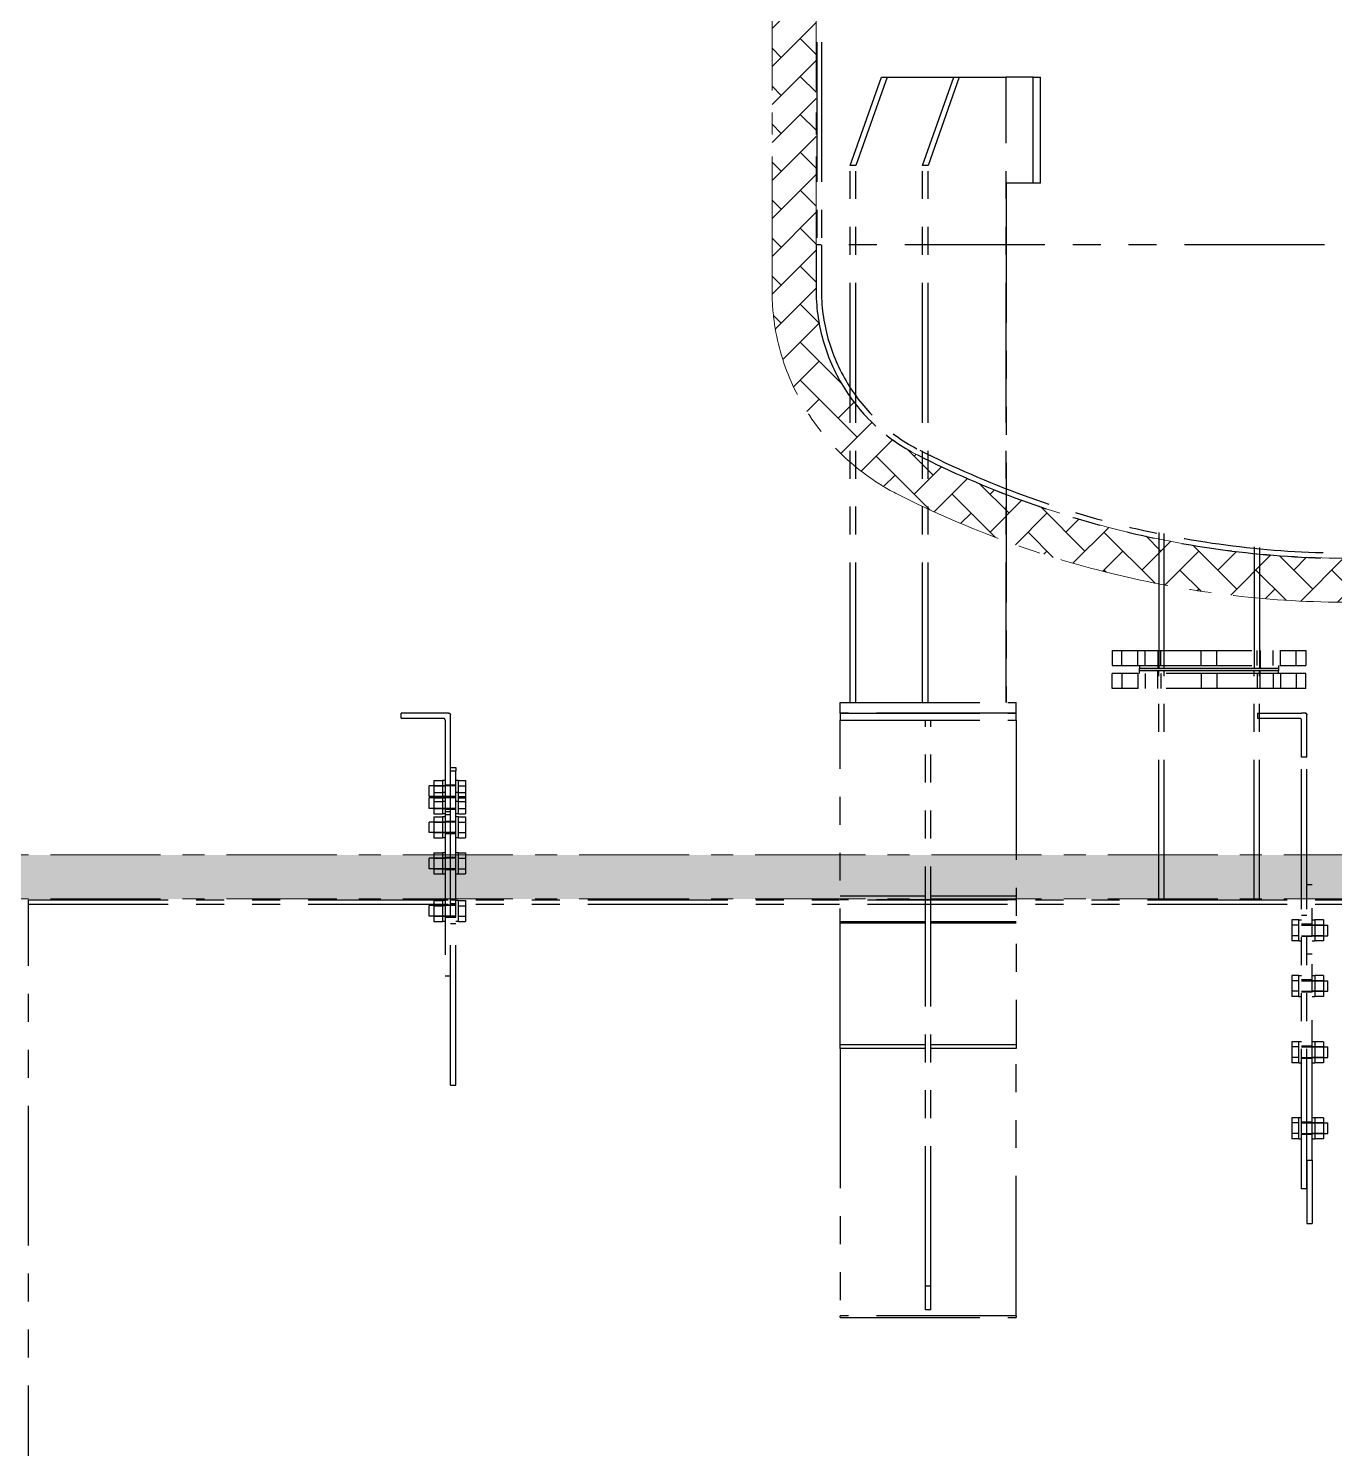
# Model space of a CAD drawing. Header units: millimetres. Extents: x -46397 to 283259, y -8690 to 23983.
# Drawn here: x -22332 to -20849, y 2208 to 3820 of the extents above; entities that cross this region are included whole.
import ezdxf
from ezdxf.enums import TextEntityAlignment as Align

# ---------------------------------------------------------------- set-up
doc = ezdxf.new("R2010")
doc.units = ezdxf.units.MM
doc.linetypes.add('CENTER', pattern=[2, 1.25, -0.25, 0.25, -0.25])
doc.linetypes.add('PHANTOM', pattern=[63.50000000000001, 31.75, -6.35, 6.35, -6.35, 6.35, -6.35])
doc.layers.add('DUONGTAM', color=1, linetype='CENTER', lineweight=0)
doc.styles.add('Tahoma', font='tahoma.ttf')
doc.styles.add('Text_nameplate', font='arial.ttf', dxfattribs={"width": 0.9, "height": 2.5})

# ---------------------------------------------------------------- blocks, each defined once
blk = doc.blocks.new('BO-1')
at = {"linetype": 'PHANTOM', "ltscale": 5}
blk.add_hatch(color=251, dxfattribs=at).paths.add_polyline_path([(-239.0048368562129, 1249.99999999932), (-81.00000005483162, 1249.99999999932), (-81.00000005483162, 1252.997704403334), (-239.0048368562129, 1252.997704403334)])
at = {"color": 251, "linetype": 'PHANTOM', "ltscale": 5, "extrusion": (6.890185696795332e-16, 1, 0)}
for p, q in [((-605.0048368565913, 3233.614315796662), (-605.0048368565913, 1733.614315796662)), ((-600.0048368565913, 3233.614315796662), (-600.0048368565913, 1733.614315796662)), ((605.9951631434087, 1733.614315796662), (-606.0048368565913, 1733.614315796662))]:
    blk.add_line(p, q, dxfattribs=at)
at = {"color": 251, "linetype": 'PHANTOM', "ltscale": 5, "extrusion": (6.890185696795331e-16, 1, 0)}
for p, q in [((-567.2285689381242, 1823.614315796669), (-531.87322987878, 1923.614315796669)), ((-525.50926884808, 1923.614315796669), (-560.8646079074242, 1823.614315796669)), ((-531.8732298787509, 1923.614315796669), (-525.7925301717478, 1923.614315796669)), ((-525.7925301717478, 1923.614315796669), (-524.9086466952867, 1923.614315796669)), ((-524.9086466952867, 1923.614315796669), (-513.594938196271, 1923.614315796669)), ((-513.594938196271, 1923.614315796669), (-450.1321045848017, 1923.614315796669)), ((-485.204182320449, 1823.614315796669), (-449.8488432611048, 1923.614315796669)), ((-443.4848822304339, 1923.614315796669), (-478.8402212897781, 1823.614315796669)), ((-450.1321045848017, 1923.614315796669), (-443.7681435541308, 1923.614315796669)), ((-443.7681435541308, 1923.614315796669), (-390.735134965129, 1923.614315796669)), ((-359.8105971205223, 1923.614315796669), (-390.735134965129, 1923.614315796669)), ((-390.4518736414611, 1214.000000001605), (-390.4518736414611, 1923.614315796669)), ((-359.8105971205223, 1923.614315796669), (-351.2093227712612, 1923.614315796669)), ((-359.8105971205223, 1803.614315796662), (-359.8105971205223, 1923.614315796669)), ((-351.2093227712612, 1803.614315796662), (-351.2093227712612, 1923.614315796669)), ((-567.228568938066, 1214.000000001605), (-567.228568938066, 1823.614315796669)), ((-560.8646079074242, 1823.614315796669), (-567.2285689381242, 1823.614315796669)), ((-560.8646079074242, 1214.000000001605), (-560.8646079074242, 1823.614315796669)), ((-485.2041823204199, 1214.000000001605), (-485.2041823204199, 1823.614315796669)), ((-478.8402212897781, 1823.614315796669), (-485.204182320449, 1823.614315796669)), ((-478.840221289749, 1214.000000001605), (-478.840221289749, 1823.614315796669)), ((-359.8105971205223, 1803.614315796662), (-390.735134965129, 1803.614315796662)), ((-390.451873641432, 1803.614315796662), (-390.451873641432, 1214.000000001605)), ((-351.2093227712612, 1803.614315796662), (-359.8105971205223, 1803.614315796662)), ((-217.1548368562071, 1407.053529369821), (-217.1548368562071, 1272.997704403326)), ((-211.1348368562176, 1405.835713446655), (-211.1348368562176, 1252.997704403326)), ((-108.8748368562374, 1390.499066392542), (-108.8748368562374, 1252.997704403326)), ((-102.8548368562188, 1389.906137378906), (-102.8548368562188, 1272.997704403326)), ((-270.0048368562129, 1272.997704403326), (-50.00483685624204, 1272.997704403326)), ((-270.0048368562129, 1272.997704403326), (-270.0048368562129, 1255.997704403326)), ((-259.004836856242, 1255.997704403326), (-259.004836856242, 1272.997704403326)), ((-241.004836856242, 1255.997704403326), (-241.004836856242, 1272.997704403326)), ((-232.6444471630384, 1255.997704403326), (-232.6444471630384, 1272.997704403326)), ((-218.0048368562129, 1272.997704403326), (-218.0048368562129, 1252.997704403326)), ((-217.1548368562071, 1272.997704403326), (-217.1548368562071, 1252.997704403326)), ((-214.6444471630384, 1255.997704403326), (-214.6444471630384, 1272.997704403326)), ((-169.004836856242, 1255.997704403326), (-169.004836856242, 1272.997704403326)), ((-151.004836856242, 1255.997704403326), (-151.004836856242, 1272.997704403326)), ((-105.3652265494457, 1255.997704403326), (-105.3652265494457, 1272.997704403326)), ((-102.8548368562188, 1272.997704403326), (-102.8548368562188, 1252.997704403326)), ((-102.004836856242, 1272.997704403326), (-102.004836856242, 1252.997704403326)), ((-87.36522654944565, 1255.997704403326), (-87.36522654944565, 1272.997704403326)), ((-79.00483685621293, 1255.997704403326), (-79.00483685621293, 1272.997704403326)), ((-61.00483685621293, 1255.997704403326), (-61.00483685621293, 1272.997704403326)), ((-50.00483685624204, 1272.997704403326), (-50.00483685624204, 1255.997704403326)), ((-270.0048368562129, 1255.997704403326), (-50.00483685624204, 1255.997704403326)), ((-239.0048368562129, 1255.997704403326), (-239.0048368562129, 1252.997704403326)), ((-239.0048368562129, 1252.997704403326), (-81.00483685624204, 1252.997704403326)), ((-81.00483685624204, 1255.997704403326), (-81.00483685624204, 1252.997704403326)), ((-578.840221289749, 1214.000000001605), (-379.123482613446, 1214.000000001605)), ((-578.840221289749, 1202.000000001605), (-578.840221289749, 1214.000000001605)), ((-379.123482613446, 1214.000000001605), (-378.840221289749, 1214.000000001605)), ((-378.840221289749, 1202.000000001605), (-378.840221289749, 1214.000000001605)), ((-578.840221289749, 1202.000000001605), (-379.123482613446, 1202.000000001605)), ((-379.123482613446, 1202.000000001605), (-378.840221289749, 1202.000000001605))]:
    blk.add_line(p, q, dxfattribs=at)
at = {"color": 251, "linetype": 'PHANTOM', "ltscale": 5, "extrusion": (-2.220446049250313e-16, 1, 0)}
for p, q in [((-50.00000005483162, 1246.999999999321), (-270.0000000548025, 1246.999999999321)), ((-270.0000000548025, 1229.999999999321), (-270.0000000548025, 1246.999999999321)), ((-259.0000000548316, 1246.999999999321), (-259.0000000548316, 1229.999999999321)), ((-241.0000000548316, 1246.999999999321), (-241.0000000548316, 1229.999999999321)), ((-81.00000005483162, 1249.999999999321), (-239.0000000548025, 1249.999999999321)), ((-239.0000000548025, 1246.999999999321), (-239.0000000548025, 1249.999999999321)), ((-232.6396103615989, 1246.999999999321), (-232.6396103615989, 1229.999999999321)), ((-218.0000000548025, 1229.999999999321), (-218.0000000548025, 1249.999999999321)), ((-217.1500000548258, 989.9999999999613), (-217.1500000548258, 1249.999999999321)), ((-214.6396103615989, 1246.999999999321), (-214.6396103615989, 1229.999999999321)), ((-211.1300000548072, 989.9999999999613), (-211.1300000548072, 1249.999999999321)), ((-169.0000000548025, 1246.999999999321), (-169.0000000548025, 1229.999999999321)), ((-151.0000000548025, 1246.999999999321), (-151.0000000548025, 1229.999999999321)), ((-108.870000054827, 989.9999999999613), (-108.870000054827, 1249.999999999321)), ((-105.3603897480061, 1246.999999999321), (-105.3603897480061, 1229.999999999321)), ((-102.8500000548083, 989.9999999999613), (-102.8500000548083, 1249.999999999321)), ((-102.0000000548316, 1229.999999999321), (-102.0000000548316, 1249.999999999321)), ((-87.36038974800613, 1246.999999999321), (-87.36038974800613, 1229.999999999321)), ((-81.00000005483162, 1246.999999999321), (-81.00000005483162, 1249.999999999321)), ((-79.00000005480251, 1246.999999999321), (-79.00000005480251, 1229.999999999321)), ((-61.00000005480251, 1246.999999999321), (-61.00000005480251, 1229.999999999321)), ((-50.00000005483162, 1229.999999999321), (-50.00000005483162, 1246.999999999321)), ((-50.00000005483162, 1229.999999999321), (-270.0000000548025, 1229.999999999321)), ((-217.1500000548258, 989.9999999999613), (-102.8500000548083, 989.9999999999613))]:
    blk.add_line(p, q, dxfattribs=at)
at = {"color": 251, "linetype": 'PHANTOM', "ltscale": 5}
for p, q in [((-239.0048368562129, 1252.997704403334), (-81.00000005483162, 1252.997704403334)), ((-239.0048368562129, 1249.99999999932), (-239.0048368562129, 1252.997704403334)), ((-81.00000005483162, 1249.99999999932), (-239.0048368562129, 1249.99999999932)), ((-81.00000005483162, 1252.997704403334), (-81.00000005483162, 1249.99999999932))]:
    blk.add_line(p, q, dxfattribs=at)
at = {"color": 251, "linetype": 'PHANTOM', "ltscale": 5, "extrusion": (-2.288475490443933e-17, 1, 0)}
for p, q in [((-1077.034517256747, 1195.999910578276), (-1077.034517256747, 1201.999910578276)), ((-1023.034517256747, 1201.999910578276), (-1077.034517256747, 1201.999910578276)), ((-1077.034517256747, 1195.999910578276), (-1029.034517256747, 1195.999910578276)), ((-1027.034517256747, 1193.999910578276), (-1027.034517256747, 1086.278233945443)), ((-1021.034517256747, 1086.278233945443), (-1021.034517256747, 1199.999910578276)), ((-1021.034517256747, 1139.999999999963), (-1015.034517256747, 1139.999999999963)), ((-1021.034517256747, 985.9008071523408), (-1021.034517256747, 1136.441992159576)), ((-1021.034517256747, 1136.441992159576), (-1015.034517256747, 1136.441992159576)), ((-1015.034517256747, 1139.999999999963), (-1015.034517256747, 1136.441992159576)), ((-1015.034517256747, 985.9008071523408), (-1015.034517256747, 1136.441992159576)), ((-1045.256432146882, 1107.391187185534), (-1045.256432146882, 1119.391187185534)), ((-1040.034517256718, 1119.391187185534), (-1045.256432146882, 1119.391187185534)), ((-1040.034517256718, 1125.346187185535), (-1040.034517256718, 1119.368687185535)), ((-1040.034517256718, 1125.346187185535), (-1030.034517256718, 1125.346187185535)), ((-1015.034517256718, 1119.391187185534), (-1040.034517256718, 1119.391187185534)), ((-1040.034517256718, 1119.391187185535), (-1027.034517256718, 1119.391187185535)), ((-1040.034517256718, 1119.368687185535), (-1040.034517256718, 1107.413687185535)), ((-1040.034517256718, 1119.368687185535), (-1030.034517256718, 1119.368687185535)), ((-1030.034517256718, 1125.391187185534), (-1030.034517256718, 1101.391187185534)), ((-1027.034517256718, 1125.391187185535), (-1030.034517256718, 1125.391187185535)), ((-1027.034517256747, 1120.391187185534), (-1021.034517256747, 1120.391187185534)), ((-1021.034517256747, 1120.391187185534), (-1015.034517256747, 1120.391187185534)), ((-1012.034517256718, 1125.391187185535), (-1015.034517256718, 1125.391187185535)), ((-1012.034517256718, 1101.391187185535), (-1012.034517256718, 1125.391187185535)), ((-1012.034517256718, 1125.346187185535), (-1004.034517256718, 1125.346187185535)), ((-1012.034517256718, 1119.368687185535), (-1004.034517256718, 1119.368687185535)), ((-1004.034517256718, 1125.346187185535), (-1004.034517256718, 1119.368687185535)), ((-1004.034517256718, 1119.368687185535), (-1004.034517256718, 1107.413687185535)), ((-1040.034517256718, 1107.391187185534), (-1045.256432146882, 1107.391187185534)), ((-1045.256432146882, 1093.703457609801), (-1045.256432146882, 1105.703457609801)), ((-1040.034517256747, 1105.703457609801), (-1045.256432146882, 1105.703457609801)), ((-1040.034517256718, 1111.658457609801), (-1030.034517256718, 1111.658457609801)), ((-1040.034517256718, 1107.413687185535), (-1040.034517256718, 1101.436187185535)), ((-1040.034517256718, 1107.413687185535), (-1030.034517256718, 1107.413687185535)), ((-1015.034517256718, 1107.391187185534), (-1040.034517256718, 1107.391187185534)), ((-1040.034517256718, 1107.391187185535), (-1027.034517256718, 1107.391187185535)), ((-1015.034517256747, 1105.703457609801), (-1040.034517256747, 1105.703457609801)), ((-1040.034517256747, 1105.703457609802), (-1027.034517256747, 1105.703457609802)), ((-1040.034517256718, 1105.680957609802), (-1030.034517256718, 1105.680957609802)), ((-1040.034517256718, 1101.436187185534), (-1040.034517256718, 1093.725957609802)), ((-1040.034517256718, 1101.436187185535), (-1030.034517256718, 1101.436187185535)), ((-1027.034517256747, 1111.703457609802), (-1030.034517256747, 1111.703457609802)), ((-1030.034517256718, 1101.391187185533), (-1030.034517256718, 1087.703457609801)), ((-1027.034517256718, 1101.391187185535), (-1030.034517256718, 1101.391187185535)), ((-1027.034517256747, 1106.703457609801), (-1021.034517256747, 1106.703457609801)), ((-1027.034517256747, 1106.391187185532), (-1021.034517256747, 1106.391187185532)), ((-1021.034517256747, 1106.703457609801), (-1015.034517256747, 1106.703457609801)), ((-1021.034517256747, 1106.391187185532), (-1015.034517256747, 1106.391187185532)), ((-1012.034517256747, 1111.703457609802), (-1015.034517256747, 1111.703457609802)), ((-1012.034517256718, 1101.391187185535), (-1015.034517256718, 1101.391187185535)), ((-1012.034517256718, 1111.658457609801), (-1004.034517256718, 1111.658457609801)), ((-1012.034517256718, 1107.413687185535), (-1004.034517256718, 1107.413687185535)), ((-1012.034517256718, 1105.6809576098), (-1004.034517256718, 1105.6809576098)), ((-1012.034517256718, 1101.436187185535), (-1004.034517256718, 1101.436187185535)), ((-1012.034517256718, 1087.703457609795), (-1012.034517256718, 1101.391187185534)), ((-1004.034517256718, 1107.413687185535), (-1004.034517256718, 1101.436187185535)), ((-1004.034517256718, 1101.436187185534), (-1004.034517256718, 1093.7259576098)), ((-1040.034517256747, 1093.703457609801), (-1045.256432146882, 1093.703457609801)), ((-1040.034517256718, 1093.725957609803), (-1040.034517256718, 1087.748457609803)), ((-1040.034517256718, 1093.725957609803), (-1030.034517256718, 1093.725957609803)), ((-1015.034517256747, 1093.703457609801), (-1040.034517256747, 1093.703457609801)), ((-1040.034517256747, 1093.703457609802), (-1027.034517256747, 1093.703457609802)), ((-1040.034517256718, 1087.748457609803), (-1030.034517256718, 1087.748457609803)), ((-1040.034517256718, 1084.163993369586), (-1040.034517256718, 1078.186493369585)), ((-1040.034517256718, 1084.163993369586), (-1030.034517256718, 1084.163993369586)), ((-1027.034517256747, 1087.703457609802), (-1030.034517256747, 1087.703457609802)), ((-1030.034517256718, 1084.208993369586), (-1030.034517256718, 1060.208993369586)), ((-1027.034517256718, 1084.208993369587), (-1030.034517256718, 1084.208993369587)), ((-1027.034517256747, 1092.703457609799), (-1021.034517256747, 1092.703457609799)), ((-1021.034517256747, 1089.999999999963), (-1027.034517256747, 1089.999999999963)), ((-1027.034517256747, 1086.278233945443), (-1027.034517256747, 903.2559379734171)), ((-1021.034517256747, 1086.278233945443), (-1027.034517256747, 1086.278233945443)), ((-1021.034517256747, 1092.703457609799), (-1015.034517256747, 1092.703457609799)), ((-1012.034517256747, 1087.703457609802), (-1015.034517256747, 1087.703457609802)), ((-1012.034517256718, 1084.20899336959), (-1015.034517256718, 1084.20899336959)), ((-1012.034517256718, 1093.725957609802), (-1004.034517256718, 1093.725957609802)), ((-1012.034517256718, 1087.748457609802), (-1004.034517256718, 1087.748457609802)), ((-1012.034517256718, 1060.208993369589), (-1012.034517256718, 1084.208993369589)), ((-1012.034517256718, 1084.163993369589), (-1004.034517256718, 1084.163993369589)), ((-1004.034517256718, 1093.725957609802), (-1004.034517256718, 1087.748457609802)), ((-1004.034517256718, 1084.163993369589), (-1004.034517256718, 1078.186493369588)), ((-1045.256432146882, 1066.208993369587), (-1045.256432146882, 1078.208993369587)), ((-1040.034517256718, 1078.208993369587), (-1045.256432146882, 1078.208993369587)), ((-1040.034517256718, 1066.208993369587), (-1045.256432146882, 1066.208993369587)), ((-1015.034517256747, 1078.208993369587), (-1040.034517256718, 1078.208993369587)), ((-1040.034517256718, 1078.208993369587), (-1027.034517256718, 1078.208993369587)), ((-1040.034517256718, 1078.186493369587), (-1040.034517256718, 1066.231493369587)), ((-1040.034517256718, 1078.186493369587), (-1030.034517256718, 1078.186493369587)), ((-1040.034517256718, 1066.231493369587), (-1040.034517256718, 1060.253993369586)), ((-1040.034517256718, 1066.231493369587), (-1030.034517256718, 1066.231493369587)), ((-1015.034517256747, 1066.208993369587), (-1040.034517256718, 1066.208993369587)), ((-1040.034517256718, 1066.208993369587), (-1027.034517256718, 1066.208993369587)), ((-1027.034517256747, 1079.208993369587), (-1021.034517256747, 1079.208993369587)), ((-1027.034517256747, 1065.208993369586), (-1021.034517256747, 1065.208993369586)), ((-1021.034517256747, 1079.208993369587), (-1015.034517256747, 1079.208993369587)), ((-1021.034517256747, 1065.208993369586), (-1015.034517256747, 1065.208993369586)), ((-1012.034517256718, 1078.186493369588), (-1004.034517256718, 1078.186493369588)), ((-1012.034517256718, 1066.231493369588), (-1004.034517256718, 1066.231493369588)), ((-1004.034517256718, 1078.186493369588), (-1004.034517256718, 1066.231493369588)), ((-1004.034517256718, 1066.231493369588), (-1004.034517256718, 1060.253993369588)), ((-1040.034517256718, 1060.253993369586), (-1030.034517256718, 1060.253993369586)), ((-1027.034517256718, 1060.208993369587), (-1030.034517256718, 1060.208993369587)), ((-1012.034517256718, 1060.20899336959), (-1015.034517256718, 1060.20899336959)), ((-1012.034517256718, 1060.253993369589), (-1004.034517256718, 1060.253993369589)), ((-1045.256432146882, 1025.252986407213), (-1045.256432146882, 1037.252986407213)), ((-1040.034517256718, 1037.252986407213), (-1045.256432146882, 1037.252986407213)), ((-1040.034517256718, 1043.207986407211), (-1040.034517256718, 1037.23048640721)), ((-1040.034517256718, 1043.207986407211), (-1030.034517256718, 1043.207986407211)), ((-1015.034517256747, 1037.252986407213), (-1040.034517256718, 1037.252986407213)), ((-1040.034517256718, 1037.252986407212), (-1027.034517256718, 1037.252986407212)), ((-1040.034517256718, 1037.230486407212), (-1040.034517256718, 1025.275486407212)), ((-1040.034517256718, 1037.230486407212), (-1030.034517256718, 1037.230486407212)), ((-1030.034517256718, 1043.252986407211), (-1030.034517256718, 1019.252986407211)), ((-1027.034517256718, 1043.252986407212), (-1030.034517256718, 1043.252986407212)), ((-1027.034517256747, 1038.252986407211), (-1021.034517256747, 1038.252986407211)), ((-1021.034517256747, 1038.252986407211), (-1015.034517256747, 1038.252986407211)), ((-1012.034517256718, 1043.252986407212), (-1015.034517256718, 1043.252986407212)), ((-1012.034517256718, 1019.252986407211), (-1012.034517256718, 1043.252986407211)), ((-1012.034517256718, 1043.207986407211), (-1004.034517256718, 1043.207986407211)), ((-1012.034517256718, 1037.23048640721), (-1004.034517256718, 1037.23048640721)), ((-1004.034517256718, 1043.207986407211), (-1004.034517256718, 1037.23048640721)), ((-1004.034517256718, 1037.23048640721), (-1004.034517256718, 1025.27548640721)), ((-1040.034517256718, 1025.252986407213), (-1045.256432146882, 1025.252986407213)), ((-1040.034517256718, 1025.275486407212), (-1040.034517256718, 1019.297986407211)), ((-1040.034517256718, 1025.275486407212), (-1030.034517256718, 1025.275486407212)), ((-1015.034517256747, 1025.252986407213), (-1040.034517256718, 1025.252986407213)), ((-1040.034517256718, 1025.252986407212), (-1027.034517256718, 1025.252986407212)), ((-1040.034517256718, 1019.297986407211), (-1030.034517256718, 1019.297986407211)), ((-1027.034517256718, 1019.252986407212), (-1030.034517256718, 1019.252986407212)), ((-1027.034517256747, 1024.252986407209), (-1021.034517256747, 1024.252986407209)), ((-1021.034517256747, 1024.252986407209), (-1015.034517256747, 1024.252986407209)), ((-1012.034517256718, 1019.252986407212), (-1015.034517256718, 1019.252986407212)), ((-1012.034517256718, 1025.27548640721), (-1004.034517256718, 1025.27548640721)), ((-1012.034517256718, 1019.297986407211), (-1004.034517256718, 1019.297986407211)), ((-1004.034517256718, 1025.27548640721), (-1004.034517256718, 1019.297986407209)), ((-1040.034517256747, 989.3046378167323), (-1040.034517256747, 983.3271378167315)), ((-1040.034517256747, 989.3046378167323), (-1030.034517256747, 989.3046378167323)), ((-1030.034517256747, 989.3496378167324), (-1030.034517256747, 965.3496378167324)), ((-1027.034517256747, 989.3496378167324), (-1030.034517256747, 989.3496378167324)), ((-1027.034517256747, 984.3496378167333), (-1021.034517256747, 984.3496378167333)), ((-1021.034517256747, 989.9999999999632), (-1015.034517256747, 989.9999999999632)), ((-1021.034517256747, 985.9008071523408), (-1015.034517256747, 985.9008071523408)), ((-1021.034517256747, 779.6610093394597), (-1021.034517256747, 985.9008071523408)), ((-1021.034517256747, 984.3496378167333), (-1015.034517256747, 984.3496378167333)), ((-1012.034517256747, 989.349637816736), (-1015.034517256747, 989.349637816736)), ((-1015.034517256747, 779.6610093394597), (-1015.034517256747, 985.9008071523408)), ((-1012.034517256747, 965.349637816736), (-1012.034517256747, 989.349637816736)), ((-1012.034517256747, 989.304637816736), (-1004.034517256747, 989.304637816736)), ((-1004.034517256747, 989.304637816736), (-1004.034517256747, 983.3271378167351)), ((-1045.256432146882, 971.3496378167342), (-1045.256432146882, 983.3496378167342)), ((-1040.034517256747, 983.3496378167342), (-1045.256432146882, 983.3496378167342)), ((-1040.034517256747, 971.3496378167342), (-1045.256432146882, 971.3496378167342)), ((-1015.034517256718, 983.3496378167342), (-1040.034517256747, 983.3496378167342)), ((-1040.034517256747, 983.3496378167324), (-1027.034517256747, 983.3496378167324)), ((-1040.034517256747, 983.3271378167333), (-1040.034517256747, 971.3721378167334)), ((-1040.034517256747, 983.3271378167333), (-1030.034517256747, 983.3271378167333)), ((-1040.034517256747, 971.3721378167334), (-1040.034517256747, 965.3946378167325)), ((-1040.034517256747, 971.3721378167334), (-1030.034517256747, 971.3721378167334)), ((-1015.034517256718, 971.3496378167342), (-1040.034517256747, 971.3496378167342)), ((-1040.034517256747, 971.3496378167324), (-1027.034517256747, 971.3496378167324)), ((-1027.034517256747, 970.3496378167315), (-1021.034517256747, 970.3496378167315)), ((-1021.034517256747, 970.3496378167315), (-1015.034517256747, 970.3496378167315)), ((-1012.034517256747, 983.3271378167351), (-1004.034517256747, 983.3271378167351)), ((-1012.034517256747, 971.3721378167352), (-1004.034517256747, 971.3721378167352)), ((-1004.034517256747, 983.3271378167351), (-1004.034517256747, 971.3721378167352)), ((-1004.034517256747, 971.3721378167352), (-1004.034517256747, 965.3946378167343)), ((-1040.034517256747, 965.3946378167325), (-1030.034517256747, 965.3946378167325)), ((-1027.034517256747, 965.3496378167324), (-1030.034517256747, 965.3496378167324)), ((-1021.034517256747, 963.0011887242104), (-1015.034517256747, 963.0011887242104)), ((-1012.034517256747, 965.349637816736), (-1015.034517256747, 965.349637816736)), ((-1012.034517256747, 965.3946378167361), (-1004.034517256747, 965.3946378167361)), ((-1021.034517256747, 903.2559379734171), (-1027.034517256747, 903.2559379734171)), ((-1021.034517256747, 779.6610093394597), (-1015.034517256747, 779.6610093394597))]:
    blk.add_line(p, q, dxfattribs=at)
at = {"color": 251, "linetype": 'PHANTOM', "ltscale": 5, "extrusion": (2.288475490443933e-17, 1, 0)}
for p, q in [((-378.840221289749, 1202.000000001605), (-578.840221289749, 1202.000000001605)), ((-578.840221289749, 1202.000000001605), (-578.840221289749, 1194.000000001605)), ((-578.840221289749, 1194.000000001605), (-378.840221289749, 1194.000000001605)), ((-578.840221289749, 821.2405250603301), (-578.840221289749, 1194.000000001605)), ((-481.8402212897199, 551.4972042476043), (-481.8402212897199, 1194.000000001605)), ((-475.8402212897199, 551.4972042476043), (-475.8402212897199, 1194.000000001605)), ((-378.840221289749, 1194.000000001605), (-378.840221289749, 1202.000000001605)), ((-378.840221289749, 1194.000000001605), (-378.840221289749, 821.2405250603374)), ((-104.9999523742881, 1201.999910653458), (-104.9999523742881, 1195.999910653458)), ((-104.9999523742881, 1201.999910653458), (-55.01995239855023, 1201.999910653458)), ((-104.9999523742881, 1195.999910653458), (-57.01995239855023, 1195.999910653458)), ((-55.01995239855023, 1201.997144131007), (-55.01995239855023, 1201.999910653458)), ((-51.01995239855023, 1201.999910653458), (-55.01995239855023, 1201.999910653458)), ((-51.01995239855023, 1201.997144131007), (-55.01995239855023, 1201.997144131007)), ((-55.01995239855023, 1151.798377724947), (-55.01995239855023, 1193.999910653458)), ((-49.01995239855023, 1199.997144130991), (-49.01995239855023, 1199.999920590228)), ((-49.01995239855023, 1151.798377724947), (-49.01995239855023, 1199.997144130991)), ((-55.01995239855023, 661.9062382204625), (-55.01995239855023, 1151.798377724947)), ((-49.01995239855023, 1151.798377724947), (-55.01995239855023, 1151.798377724947)), ((-49.01995239855023, 661.9062382204625), (-49.01995239855023, 1151.798377724947)), ((-49.01995239855023, 1007.546025271839), (-43.01995239855023, 1007.546025271839)), ((-43.01995239855023, 694.5693119278608), (-43.01995239855023, 1007.546025271839)), ((-1500.000000054977, -989.9999999991292), (-1500.000000054977, 989.9999999999613)), ((-1500.000000054977, 989.9999999999613), (-5.49189280718565e-08, 989.9999999999613)), ((-1500.000000054977, 984.9999999999613), (-5.49189280718565e-08, 984.9999999999613)), ((-481.8402212897199, 993.9954728281268), (-578.840221289749, 993.9954728281414)), ((-378.840221289749, 990.0000000014084), (-578.840221289749, 990.0000000014084)), ((-378.840221289749, 993.9954728281195), (-475.8402212897199, 993.9954728281268)), ((-58.01995239855023, 943.2443551811216), (-58.01995239855023, 967.2443551811216)), ((-58.01995239855023, 967.2443551811216), (-55.01995239855023, 967.2443551811216)), ((-49.01995239855023, 971.9954025886414), (-55.01995239855023, 971.9954025886414)), ((-43.01995239855023, 967.244355181118), (-40.01995239855023, 967.244355181118)), ((-40.01995239855023, 967.244355181118), (-40.01995239855023, 943.244355181118)), ((-481.8402212897199, 965.0125210660449), (-578.840221289749, 965.0125210660522)), ((-481.8402212897199, 963.51106232336), (-578.8402212897199, 963.5110623233672)), ((-378.840221289749, 965.0125210660376), (-475.8402212897199, 965.0125210660449)), ((-378.840221289749, 963.5110623233509), (-475.8402212897199, 963.51106232336)), ((-66.01995239855023, 967.1993551811197), (-66.01995239855023, 961.2218551811188)), ((-58.01995239855023, 967.1993551811197), (-66.01995239855023, 967.1993551811197)), ((-66.01995239855023, 961.2218551811188), (-66.01995239855023, 949.2668551811171)), ((-58.01995239855023, 961.2218551811188), (-66.01995239855023, 961.2218551811188)), ((-49.01995239855023, 962.2443551811207), (-55.01995239855023, 962.2443551811207)), ((-55.01995239855023, 961.2443551811207), (-30.01995239855023, 961.2443551811207)), ((-43.01995239855023, 962.2443551811207), (-49.01995239855023, 962.2443551811207)), ((-30.01995239855023, 961.244355181118), (-43.01995239855023, 961.244355181118)), ((-30.01995239855023, 967.1993551811161), (-40.01995239855023, 967.1993551811161)), ((-30.01995239855023, 961.2218551811152), (-40.01995239855023, 961.2218551811152)), ((-30.01995239855023, 967.1993551811161), (-30.01995239855023, 961.2218551811152)), ((-30.01995239855023, 961.2443551811207), (-25.01995239855023, 961.2443551811207)), ((-30.01995239855023, 961.2218551811152), (-30.01995239855023, 949.2668551811134)), ((-25.01995239855023, 949.2443551811207), (-25.01995239855023, 961.2443551811207)), ((-66.01995239855023, 949.2668551811207), (-66.01995239855023, 943.2893551811198)), ((-58.01995239855023, 949.2668551811207), (-66.01995239855023, 949.2668551811207)), ((-58.01995239855023, 943.2893551811198), (-66.01995239855023, 943.2893551811198)), ((-58.01995239855023, 943.2443551811216), (-55.01995239855023, 943.2443551811216)), ((-55.01995239855023, 949.2443551811207), (-30.01995239855023, 949.2443551811207)), ((-49.01995239855023, 948.2443551811207), (-55.01995239855023, 948.2443551811207)), ((-43.01995239855023, 948.2443551811207), (-49.01995239855023, 948.2443551811207)), ((-30.01995239855023, 949.244355181118), (-43.01995239855023, 949.244355181118)), ((-43.01995239855023, 943.244355181118), (-40.01995239855023, 943.244355181118)), ((-30.01995239855023, 949.2668551811171), (-40.01995239855023, 949.2668551811171)), ((-30.01995239855023, 943.2893551811162), (-40.01995239855023, 943.2893551811162)), ((-30.01995239855023, 949.2668551811171), (-30.01995239855023, 943.2893551811162)), ((-30.01995239855023, 949.2443551811207), (-25.01995239855023, 949.2443551811207)), ((-49.01995239855023, 928.5931150397796), (-43.01995239855023, 928.5931150397796)), ((-66.01995239855023, 904.1016688189143), (-66.01995239855023, 898.1241688189134)), ((-58.01995239855023, 904.1016688189143), (-66.01995239855023, 904.1016688189143)), ((-58.01995239855023, 880.1466688189162), (-58.01995239855023, 904.1466688189162)), ((-58.01995239855023, 904.1466688189162), (-55.01995239855023, 904.1466688189162)), ((-43.01995239855023, 904.1466688189125), (-40.01995239855023, 904.1466688189125)), ((-40.01995239855023, 904.1466688189125), (-40.01995239855023, 880.1466688189125)), ((-30.01995239855023, 904.1016688189106), (-40.01995239855023, 904.1016688189106)), ((-30.01995239855023, 904.1016688189106), (-30.01995239855023, 898.1241688189098)), ((-66.01995239855023, 898.1241688189134), (-66.01995239855023, 886.1691688189117)), ((-58.01995239855023, 898.1241688189134), (-66.01995239855023, 898.1241688189134)), ((-49.01995239855023, 899.1466688189134), (-55.01995239855023, 899.1466688189134)), ((-55.01995239855023, 898.1466688189134), (-30.01995239855023, 898.1466688189134)), ((-43.01995239855023, 899.1466688189134), (-49.01995239855023, 899.1466688189134)), ((-30.01995239855023, 898.1466688189125), (-43.01995239855023, 898.1466688189125)), ((-30.01995239855023, 898.1241688189098), (-40.01995239855023, 898.1241688189098)), ((-30.01995239855023, 898.1466688189134), (-25.01995239855023, 898.1466688189134)), ((-30.01995239855023, 898.1241688189098), (-30.01995239855023, 886.169168818908)), ((-25.01995239855023, 886.1466688189134), (-25.01995239855023, 898.1466688189134)), ((-66.01995239855023, 886.1691688189153), (-66.01995239855023, 880.1916688189144)), ((-58.01995239855023, 886.1691688189153), (-66.01995239855023, 886.1691688189153)), ((-58.01995239855023, 880.1916688189144), (-66.01995239855023, 880.1916688189144)), ((-58.01995239855023, 880.1466688189162), (-55.01995239855023, 880.1466688189162)), ((-55.01995239855023, 886.1466688189134), (-30.01995239855023, 886.1466688189134)), ((-49.01995239855023, 885.1466688189134), (-55.01995239855023, 885.1466688189134)), ((-43.01995239855023, 885.1466688189134), (-49.01995239855023, 885.1466688189134)), ((-30.01995239855023, 886.1466688189125), (-43.01995239855023, 886.1466688189125)), ((-43.01995239855023, 880.1466688189125), (-40.01995239855023, 880.1466688189125)), ((-30.01995239855023, 886.1691688189117), (-40.01995239855023, 886.1691688189117)), ((-30.01995239855023, 880.1916688189108), (-40.01995239855023, 880.1916688189108)), ((-30.01995239855023, 886.1691688189117), (-30.01995239855023, 880.1916688189108)), ((-30.01995239855023, 886.1466688189134), (-25.01995239855023, 886.1466688189134)), ((-481.8402212897199, 825.299945475334), (-578.8402212897199, 825.2999454753412)), ((-378.840221289749, 825.299945475324), (-475.8402212897199, 825.299945475334)), ((-66.01995239855023, 828.921639610106), (-66.01995239855023, 822.9441396101051)), ((-58.01995239855023, 828.921639610106), (-66.01995239855023, 828.921639610106)), ((-66.01995239855023, 822.9441396101051), (-66.01995239855023, 810.9891396101034)), ((-58.01995239855023, 822.9441396101051), (-66.01995239855023, 822.9441396101051)), ((-58.01995239855023, 804.9666396101079), (-58.01995239855023, 828.9666396101079)), ((-58.01995239855023, 828.9666396101079), (-55.01995239855023, 828.9666396101079)), ((-49.01995239855023, 823.9666396101079), (-55.01995239855023, 823.9666396101079)), ((-55.01995239855023, 822.9666396101079), (-30.01995239855023, 822.9666396101079)), ((-43.01995239855023, 823.9666396101079), (-49.01995239855023, 823.9666396101079)), ((-43.01995239855023, 828.9666396101043), (-40.01995239855023, 828.9666396101043)), ((-30.01995239855023, 822.9666396101043), (-43.01995239855023, 822.9666396101043)), ((-40.01995239855023, 828.9666396101043), (-40.01995239855023, 804.9666396101043)), ((-30.01995239855023, 828.9216396101024), (-40.01995239855023, 828.9216396101024)), ((-30.01995239855023, 822.9441396101015), (-40.01995239855023, 822.9441396101015)), ((-30.01995239855023, 828.9216396101024), (-30.01995239855023, 822.9441396101015)), ((-30.01995239855023, 822.9666396101079), (-25.01995239855023, 822.9666396101079)), ((-30.01995239855023, 822.9441396101015), (-30.01995239855023, 810.9891396100998)), ((-25.01995239855023, 810.9666396101079), (-25.01995239855023, 822.9666396101079)), ((-578.840221289749, 821.2405250603301), (-578.840221289749, 517.7679907063034)), ((-481.8402212897199, 821.2405250605266), (-578.8402212897199, 821.2405250605339)), ((-378.8402212897199, 821.2405250605193), (-475.8402212897199, 821.2405250605266)), ((-378.840221289749, 517.7679907063034), (-378.840221289749, 821.2405250603374)), ((-66.01995239855023, 810.989139610107), (-66.01995239855023, 805.0116396101062)), ((-58.01995239855023, 810.989139610107), (-66.01995239855023, 810.989139610107)), ((-55.01995239855023, 810.9666396101079), (-30.01995239855023, 810.9666396101079)), ((-49.01995239855023, 809.9666396101079), (-55.01995239855023, 809.9666396101079)), ((-43.01995239855023, 809.9666396101079), (-49.01995239855023, 809.9666396101079)), ((-30.01995239855023, 810.9666396101043), (-43.01995239855023, 810.9666396101043)), ((-30.01995239855023, 810.9891396101034), (-40.01995239855023, 810.9891396101034)), ((-30.01995239855023, 810.9891396101034), (-30.01995239855023, 805.0116396101025)), ((-30.01995239855023, 810.9666396101079), (-25.01995239855023, 810.9666396101079)), ((-58.01995239855023, 805.0116396101062), (-66.01995239855023, 805.0116396101062)), ((-58.01995239855023, 804.9666396101079), (-55.01995239855023, 804.9666396101079)), ((-43.01995239855023, 804.9666396101043), (-40.01995239855023, 804.9666396101043)), ((-30.01995239855023, 805.0116396101025), (-40.01995239855023, 805.0116396101025)), ((-66.01995239855023, 742.6746185470752), (-66.01995239855023, 736.6971185470743)), ((-58.01995239855023, 742.6746185470752), (-66.01995239855023, 742.6746185470752)), ((-58.01995239855023, 718.7196185470771), (-58.01995239855023, 742.7196185470771)), ((-58.01995239855023, 742.7196185470771), (-55.01995239855023, 742.7196185470771)), ((-43.01995239855023, 742.7196185470734), (-40.01995239855023, 742.7196185470734)), ((-40.01995239855023, 742.7196185470734), (-40.01995239855023, 718.7196185470734)), ((-30.01995239855023, 742.6746185470715), (-40.01995239855023, 742.6746185470715)), ((-30.01995239855023, 742.6746185470715), (-30.01995239855023, 736.6971185470707)), ((-66.01995239855023, 736.6971185470743), (-66.01995239855023, 724.7421185470726)), ((-58.01995239855023, 736.6971185470743), (-66.01995239855023, 736.6971185470743)), ((-49.01995239855023, 737.719618547078), (-55.01995239855023, 737.719618547078)), ((-55.01995239855023, 736.719618547078), (-30.01995239855023, 736.719618547078)), ((-43.01995239855023, 737.719618547078), (-49.01995239855023, 737.719618547078)), ((-30.01995239855023, 736.7196185470734), (-43.01995239855023, 736.7196185470734)), ((-30.01995239855023, 736.6971185470707), (-40.01995239855023, 736.6971185470707)), ((-30.01995239855023, 736.719618547078), (-25.01995239855023, 736.719618547078)), ((-30.01995239855023, 736.6971185470707), (-30.01995239855023, 724.7421185470689)), ((-25.01995239855023, 724.719618547078), (-25.01995239855023, 736.719618547078)), ((-66.01995239855023, 724.7421185470762), (-66.01995239855023, 718.7646185470753)), ((-58.01995239855023, 724.7421185470762), (-66.01995239855023, 724.7421185470762)), ((-58.01995239855023, 718.7646185470753), (-66.01995239855023, 718.7646185470753)), ((-58.01995239855023, 718.7196185470771), (-55.01995239855023, 718.7196185470771)), ((-55.01995239855023, 724.719618547078), (-30.01995239855023, 724.719618547078)), ((-49.01995239855023, 723.719618547078), (-55.01995239855023, 723.719618547078)), ((-43.01995239855023, 723.719618547078), (-49.01995239855023, 723.719618547078)), ((-30.01995239855023, 724.7196185470734), (-43.01995239855023, 724.7196185470734)), ((-43.01995239855023, 718.7196185470734), (-40.01995239855023, 718.7196185470734)), ((-30.01995239855023, 724.7421185470726), (-40.01995239855023, 724.7421185470726)), ((-30.01995239855023, 718.7646185470717), (-40.01995239855023, 718.7646185470717)), ((-30.01995239855023, 724.7421185470726), (-30.01995239855023, 718.7646185470717)), ((-30.01995239855023, 724.719618547078), (-25.01995239855023, 724.719618547078)), ((-49.01995239855023, 694.5693119278608), (-49.01995239855023, 622.709088474991)), ((-49.01995239855023, 694.5693119278608), (-43.01995239855023, 694.5693119278608)), ((-43.01995239855023, 694.5693119278608), (-43.01995239855023, 622.709088474991)), ((-49.01995239855023, 661.9062382204625), (-55.01995239855023, 661.9062382204625)), ((-49.01995239855023, 622.7090884749246), (-43.01995239855023, 622.7090884749246)), ((-481.8402212897199, 524.4258924317442), (-481.8402212897199, 551.4972042476043)), ((-475.8402212897199, 551.4972042476043), (-481.8402212897199, 551.4972042476043)), ((-475.8402212897199, 524.4258924317442), (-475.8402212897199, 551.4972042476043)), ((-578.840221289749, 515.6844173033282), (-578.840221289749, 517.7679907063034)), ((-378.840221289749, 517.7679907063034), (-578.840221289749, 517.7679907063034)), ((-475.8402212897199, 524.4258924317442), (-481.8402212897199, 524.4258924317442)), ((-378.840221289749, 517.7679907063034), (-378.840221289749, 515.6844173033282)), ((-578.840221289749, 515.6844173033282), (-378.840221289749, 515.6844173033282))]:
    blk.add_line(p, q, dxfattribs=at)
at = {"color": 251, "linetype": 'PHANTOM', "ltscale": 5}
blk.add_lwpolyline([(-606.0048368565913, 1733.614315796691), (-606.0048368565913, 1683.621343204974, 0.2844896771697005), (-491.0387792751862, 1494.950575863932, 0.2389866582865144), (491.0289740316439, 1494.950509185659, 0.2844896771696986), (605.9951631434014, 1683.621343204916), (605.9951631434087, 1733.614315796633)], format="xyb", close=True, dxfattribs=at)
blk.add_lwpolyline([(-600.0048368565913, 1733.614315796691), (-600.0048368565913, 1683.599979615818, 0.2845175878861647), (-488.3257537620484, 1500.302163718491, 0.2389866582865143), (488.3160800488367, 1500.302163718432, 0.284517587886162), (599.9951631434014, 1683.59997961576), (599.9951631434087, 1733.614315796633)], format="xyb", dxfattribs=at)
for centre, radius, start in [((-1029.034517256747, 1193.999910578276), 1.999999999999998, 7.016709298534877e-15), ((-57.01995239855023, 1193.999910653458), 1.999999999999979, 0)]:
    blk.add_arc(centre, radius, start, 90, dxfattribs=at)
at = {"color": 251, "linetype": 'PHANTOM', "ltscale": 5, "extrusion": (0, 0, -1)}
blk.add_arc((1023.034517256747, 1199.999910578276), 2, 90, 180, dxfattribs=at)
at = {"color": 251, "linetype": 'PHANTOM', "ltscale": 5}
blk.add_ellipse((-51.01995239855023, 1199.999920590228), major_axis=(-2, -9.868458018159949e-16), ratio=0.9999950316151893, start_param=-3.141592653589794, end_param=-1.570796326794899, dxfattribs=at)
at = {"color": 251, "linetype": 'PHANTOM', "ltscale": 5, "extrusion": (0, 0, -1)}
blk.add_ellipse((-51.01995239855023, 1199.997144130991), major_axis=(-7.933517675088946e-14, 2.00000000001562), ratio=0.99999999999219, start_param=4.057865155004947e-14, end_param=1.570796326794937, dxfattribs=at)
at = {"color": 251, "linetype": 'PHANTOM', "ltscale": 5, "style": 'Text_nameplate', "width": 0.9, "flags": 2}
blk.add_attdef('SPEC.', text='', height=2.5, dxfattribs=at).set_placement((282.5000000000291, 89.66567553442064), align=Align.MIDDLE_CENTER)
at = {"color": 251, "linetype": 'PHANTOM', "ltscale": 5, "style": 'Tahoma'}
for tag, height, p in [('PROJECT_CODE', 2.4, (245.0000000000291, 77.98846827837906)), ('SERIAL_NO.', 2.608695652173889, (245.0000000000291, 69.45190202651929)), ('MAX_WORKING_PRESS', 2.608695652173889, (320.0000000000291, 69.45190202651929)), ('DESIGN_PRESSURE', 2.608695652173889, (320.0000000000291, 77.98846827837906)), ('VOLUME', 2.608695652173889, (245.0000000000291, 52.37876952282886)), ('YEAR', 2.608695652173889, (245.0000000000291, 60.91533577467408)), ('MAX_WORKING_TEMP.', 2.608695652173889, (320.0000000000291, 52.37876952281431)), ('TEST_PRES.', 2.608695652173889, (320.0000000000291, 60.91533577465952))]:
    blk.add_attdef(tag, text='', height=height, dxfattribs=at).set_placement(p, align=Align.MIDDLE_CENTER)

msp = doc.modelspace()

# ---------------------------------------------------------------- hatches: boundary and pattern name
h = msp.add_hatch()
h.set_pattern_fill('AR-HBONE', color=1, scale=0.3)
h.set_pattern_definition([(45, (-288320.135346978, -5674.705977216247), (0, 43.10522938113193), [91.44, -30.48]), (135, (-288298.582746978, -5653.153377216247), (4.263256414560601e-15, 43.10522938113193), [91.44, -30.48])])
edge = h.paths.add_edge_path()
edge.add_line((-20175.52143419534, 3524.555132402826), (-20175.52143419534, 5124.206465215781))
edge.add_arc((-20435.38341244683, 5125.857425441247), 259.8672226550366, 359.6359922254444, 423.1169667415435)
edge.add_arc((-20831.5214342096, 4344.393628654208), 1136.00134355679, 63.1183280641451, 116.8816184490646)
edge.add_arc((-21227.65858114493, 5125.856891881416), 259.8680940998796, 116.8829182880217, 180.3638907443265)
edge.add_line((-21487.52143419534, 5124.20645690578), (-21487.52143419534, 3524.555140712835))
edge.add_arc((-21227.65957556159, 3522.904099286579), 259.8671035556069, 179.6359741550151, 243.1169466113345)
edge.add_arc((-20831.52143417666, 4304.367980882769), 1136.001354187139, 243.1183200120746, 296.8816103969757)
edge.add_arc((-20435.38439811766, 3522.904773294542), 259.8682044877388, 296.88289934597, 360.3638738621672)
edge = h.paths.add_edge_path(flags=16)
edge.add_line((-21437.52143419534, 3524.387826217644), (-21437.52143419534, 5124.373771400962))
edge.add_arc((-21227.65957556141, 5125.857498331927), 209.8671035557809, 116.88305338869239, 180.4050753922423, ccw=False)
edge.add_arc((-20831.5214341933, 4344.394971917707), 1086.000145450308, 63.11835869769362, 116.88164908259421, ccw=False)
edge.add_arc((-20435.38341244665, 5125.85742544136), 209.8672226548663, -0.40505526201701514, 63.11696674156889, ccw=False)
edge.add_line((-20225.52143419534, 5124.37377140102), (-20225.52143419534, 3524.387826217586))
edge.add_arc((-20435.38341244677, 3522.90417217725), 209.8672226549791, -63.11696674152728, 0.4050552620158214, ccw=False)
edge.add_arc((-20831.5214341933, 4304.366625700663), 1086.000145450101, 243.11835091740022, 296.8816413023147, ccw=False)
edge.add_arc((-21227.65957556141, 3522.904099286679), 209.8671035557798, 179.5949246077577, 243.11694661130758, ccw=False)
h = msp.add_hatch()
h.set_pattern_fill('AR-HBONE', color=1, scale=0.3)
h.set_pattern_definition([(45, (-288320.135346978, -8674.705977216247), (0, 43.10522938113193), [91.44, -30.48]), (135, (-288298.582746978, -8653.153377216247), (4.263256414560601e-15, 43.10522938113193), [91.44, -30.48])])
edge = h.paths.add_edge_path()
edge.add_arc((-19064.28766186285, 1840.699129868432), 1828.999999561227, 333.1244059379014, 386.8755940621067)
edge.add_arc((-17781.51659938169, 2490.799129868048), 390.8999999998114, 26.87559406210184, 90)
edge.add_line((-17781.51659938169, 2881.699129867859), (-23881.51659927273, 2881.699129867869))
edge.add_arc((-23881.51659927279, 2490.799129868048), 390.8999999998214, 89.99999999999147, 153.1244059378998)
edge.add_arc((-22598.74553679139, 1840.699129868488), 1828.999999561403, 153.1244059378985, 206.8755940620974)
edge.add_arc((-23881.51659927273, 1190.599129869162), 390.8999999999629, 206.8755940621079, 270)
edge.add_line((-23881.51659927273, 799.6991298692155), (-17781.51659938169, 799.6991298692155))
edge.add_arc((-17781.51659938163, 1190.599129869126), 390.8999999999105, 269.9999999999915, 333.1244059378913)
edge = h.paths.add_edge_path(flags=16)
edge.add_arc((-22598.74553679139, 1840.699129868546), 1778.999999561409, 153.1244059379006, 206.8755940620994, ccw=False)
edge.add_arc((-23881.51659927267, 2490.799129867844), 340.900000000034, 90.00000000000978, 153.1244059378803, ccw=False)
edge.add_line((-23881.51659927273, 2831.699129867869), (-17781.51659938169, 2831.699129867869))
edge.add_arc((-17781.51659938169, 2490.799129867959), 340.8999999999105, 26.875594062111873, 90, ccw=False)
edge.add_arc((-19064.28766186285, 1840.699129868481), 1778.999999561233, -26.875594062100618, 26.875594062104824, ccw=False)
edge.add_arc((-17781.51659938158, 1190.599129868948), 340.8999999997508, 269.99999999998045, 333.1244059379093, ccw=False)
edge.add_line((-17781.51659938169, 849.6991298692155), (-23881.51659927273, 849.6991298692155))
edge.add_arc((-23881.51659927273, 1190.599129869168), 340.8999999999523, 206.8755940621121, 270, ccw=False)

# ---------------------------------------------------------------- linework, layer by layer
at = {"layer": 'DUONGTAM', "color": 5, "lineweight": 0, "ltscale": 100, "elevation": -1.499105149169903}
msp.add_lwpolyline([(-21487.52143419534, 5074.380798809361), (-21487.52143419534, 3574.380798809361), (-21487.52143419534, 3524.555140712835, 0.2842960782398918), (-21345.16392255679, 3291.120493421944, 0.2389866582865138), (-20317.88017647836, 3291.11986955702, 0.2842960879540954), (-20175.52143419534, 3524.555132402826), (-20175.52143419534, 3574.380798809303), (-20175.52143419534, 5074.380798809303), (-20175.52143419534, 5124.206465215781, 0.2842960879540954), (-20317.87909303285, 5357.641178818194, 0.2389866582865138), (-21345.16282949864, 5357.641658313412, 0.2842960782398824), (-21487.52143419534, 5124.20645690578)], format="xyb", close=True, dxfattribs=at)
msp.add_lwpolyline([(-21437.52143419534, 5074.380798809361), (-21437.52143419534, 3574.380798809361), (-21437.52143419534, 3524.387826217644, 0.2844896771697005), (-21322.55537661398, 3335.717058876602, 0.2389866582865144), (-20340.48762330716, 3335.71699219833, 0.2844896771696986), (-20225.52143419534, 3524.387826217586), (-20225.52143419534, 3574.380798809303), (-20225.52143419534, 5074.380798809303), (-20225.52143419534, 5124.37377140102, 0.2844896771696986), (-20340.48762330716, 5313.044605420277, 0.2389866582865144), (-21322.55537661398, 5313.044538742004, 0.2844896771697005), (-21437.52143419534, 5124.373771400962), (-21437.52143419534, 5074.380798809245)], format="xyb", dxfattribs=at)
at = {"layer": 'DUONGTAM', "color": 5, "lineweight": 0, "ltscale": 100}
for points in [[(-17432.83764209319, 2667.507349099789, 0.2826152578026715), (-17781.51659938169, 2881.699129867869), (-23881.51659927273, 2881.699129867869, 0.2826152578026526), (-24230.19555656129, 2667.507349099791, 0.2389308369178756), (-24230.19555656135, 1013.890910637307, 0.2826152578026579), (-23881.51659927273, 799.6991298692155), (-17781.51659938169, 799.6991298692155, 0.2826152578027141), (-17432.83764209307, 1013.890910637283, 0.2389308369178803)], [(-17477.43715057214, 2644.904609366888, 0.282615257802695), (-17781.51659938169, 2831.699129867869), (-23881.51659927273, 2831.699129867869, 0.2826152578026758), (-24185.59604808234, 2644.904609366884, 0.2389308369178759), (-24185.59604808234, 1036.493650370208, 0.2826152578026813), (-23881.51659927273, 849.6991298692155), (-17781.51659938169, 849.6991298692155, 0.2826152578027004), (-17477.43715057208, 1036.49365037019, 0.2389308369178805)]]:
    msp.add_lwpolyline(points, format="xyb", close=True, dxfattribs=at)

# ---------------------------------------------------------------- block references
msp.add_blockref('BO-1', (-20831.51659927238, 1840.699129868123, -1.499105149169903))

doc.saveas('drawing.dxf')
